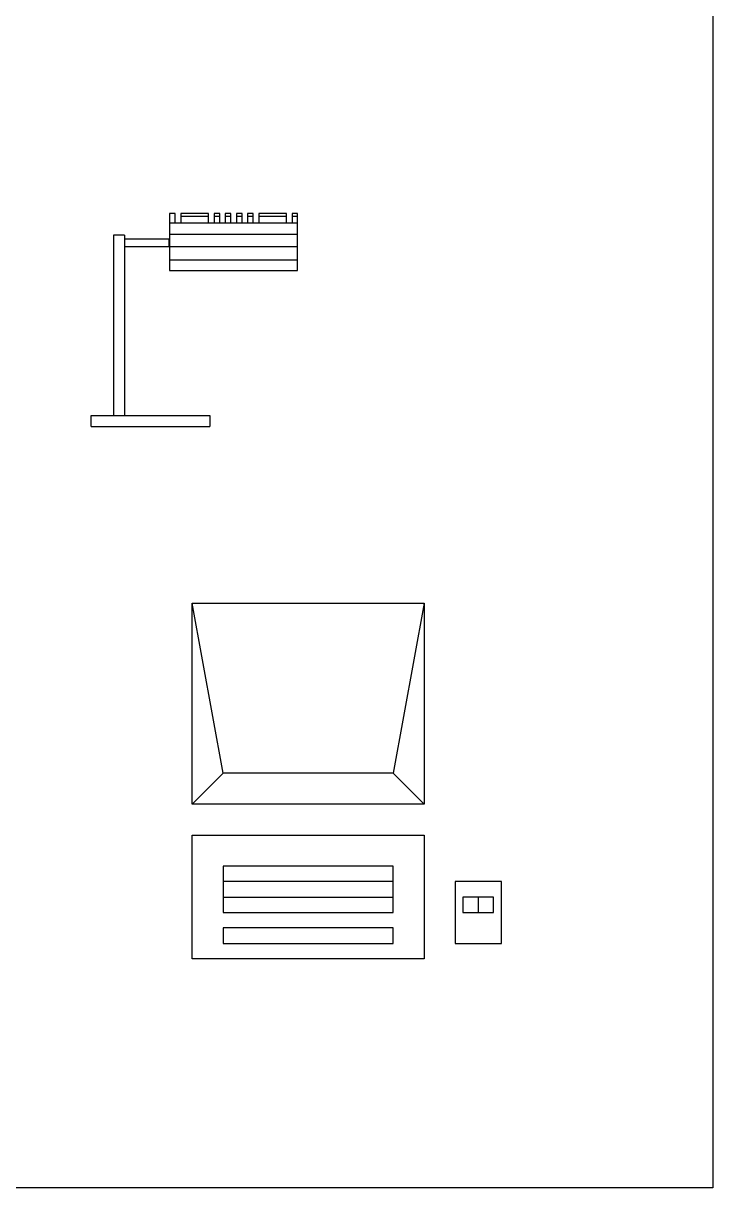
# Model space of a CAD drawing. Header units: millimetres. Extents: x 1474 to 2240, y 2278 to 2630.
# Drawn here: x 2238.295 to 2239.781, y 2601.843 to 2604.352 of the extents above; entities that cross this region are included whole.
import ezdxf

# ---------------------------------------------------------------- set-up
doc = ezdxf.new("R2010")
doc.units = ezdxf.units.MM
doc.layers.add('THIET-BI', color=21, linetype='Continuous')

# ---------------------------------------------------------------- blocks, each defined once
blk = doc.blocks.new('12FLMP06')
at = {"color": 0, "linetype": 'ByBlock'}
for p, q in [((1.655, 14.345), (1.28, 14.345)), ((1.28, 14.345), (1.28, 10.503)), ((1.655, 13.685), (1.655, 14.345)), ((3.905, 14.345), (2.03, 14.345)), ((2.03, 14.345), (2.03, 13.685)), ((2.03, 14.173), (3.905, 14.173)), ((3.905, 13.685), (3.905, 14.345)), ((4.656, 14.345), (4.28, 14.345)), ((4.28, 14.345), (4.28, 13.685)), ((4.28, 14.173), (4.656, 14.173)), ((4.656, 13.685), (4.656, 14.345)), ((5.406, 14.345), (5.031, 14.345)), ((5.031, 14.345), (5.031, 13.685)), ((5.031, 14.173), (5.406, 14.173)), ((5.406, 13.685), (5.406, 14.345)), ((6.156, 14.345), (5.781, 14.345)), ((5.781, 14.345), (5.781, 13.685)), ((5.781, 14.173), (6.156, 14.173)), ((6.156, 13.685), (6.156, 14.345)), ((6.906, 14.345), (6.531, 14.345)), ((6.531, 14.345), (6.531, 13.685)), ((6.531, 14.173), (6.906, 14.173)), ((6.906, 13.685), (6.906, 14.345)), ((9.155, 14.345), (7.281, 14.345)), ((7.281, 14.345), (7.281, 13.685)), ((7.281, 14.173), (9.155, 14.173)), ((9.155, 13.685), (9.155, 14.345)), ((9.905, 14.345), (9.53, 14.345)), ((9.53, 14.345), (9.53, 13.685)), ((9.53, 14.173), (9.905, 14.173)), ((9.905, 10.503), (9.905, 14.345)), ((9.905, 13.685), (1.28, 13.685)), ((-1.75, 12.875), (-2.5, 12.875)), ((-2.5, 12.875), (-2.5, 0.751)), ((-1.75, 12.875), (-1.75, 0.751)), ((1.249, 12.626), (-1.75, 12.626)), ((1.249, 12.125), (1.249, 12.626)), ((1.28, 12.956), (9.905, 12.956)), ((-1.75, 12.125), (1.249, 12.125)), ((9.905, 12.094), (1.28, 12.094)), ((1.28, 11.234), (9.905, 11.234)), ((1.28, 10.503), (9.905, 10.503)), ((-4, 0.751), (4, 0.751)), ((-4, 0), (-4, 0.751)), ((-4, 0), (4, 0)), ((4, 0.751), (4, 0))]:
    blk.add_line(p, q, dxfattribs=at)
blk = doc.blocks.new('computer-4')
at = {"color": 0, "linetype": 'ByBlock'}
for p, q in [((-0.5, -0.4333), (-0.5, 0)), ((-0.4333, -0.3667), (-0.5, 0)), ((-0.5, 0), (0, 0)), ((0, 0), (-0.0667, -0.3667)), ((0, 0), (0, -0.4333)), ((-0.5, -0.4333), (-0.4333, -0.3667)), ((-0.0667, -0.3667), (-0.4333, -0.3667)), ((-0.0667, -0.3667), (0, -0.4333)), ((0, -0.4333), (-0.5, -0.4333)), ((-0.5, -0.5), (0, -0.5)), ((-0.5, -0.7667), (-0.5, -0.5)), ((0, -0.5), (0, -0.7667)), ((-0.0667, -0.5667), (-0.4333, -0.5667)), ((-0.4333, -0.5667), (-0.4333, -0.6667)), ((-0.0667, -0.6667), (-0.0667, -0.5667)), ((-0.0667, -0.6), (-0.4333, -0.6)), ((0.0667, -0.6), (0.0667, -0.7333)), ((0.1667, -0.6), (0.0667, -0.6)), ((0.1667, -0.7333), (0.1667, -0.6)), ((-0.4333, -0.6333), (-0.0667, -0.6333)), ((0.0833, -0.6333), (0.0833, -0.6667)), ((0.15, -0.6333), (0.0833, -0.6333)), ((0.1167, -0.6333), (0.1167, -0.6667)), ((0.15, -0.6667), (0.15, -0.6333)), ((-0.4333, -0.6667), (-0.0667, -0.6667)), ((0.0833, -0.6667), (0.15, -0.6667)), ((-0.0667, -0.7), (-0.4333, -0.7)), ((-0.4333, -0.7), (-0.4333, -0.7333)), ((-0.0667, -0.7333), (-0.0667, -0.7)), ((-0.4333, -0.7333), (-0.0667, -0.7333)), ((0.0667, -0.7333), (0.1667, -0.7333)), ((0, -0.7667), (-0.5, -0.7667))]:
    blk.add_line(p, q, dxfattribs=at)

msp = doc.modelspace()

# ---------------------------------------------------------------- linework, layer by layer
msp.add_lwpolyline([(2222.5811, 2616.4813), (2239.7813, 2616.4813), (2239.7813, 2601.8434), (2222.5811, 2601.8434)], close=True)

# ---------------------------------------------------------------- block references
msp.add_blockref('computer-4', (2239.1591, 2603.103))
at = {"layer": 'THIET-BI', "xscale": 0.0319999999999935, "yscale": 0.0319999999999935, "zscale": 0.0319999999999935}
msp.add_blockref('12FLMP06', (2238.5697, 2603.4834), dxfattribs=at)

doc.saveas('drawing.dxf')
